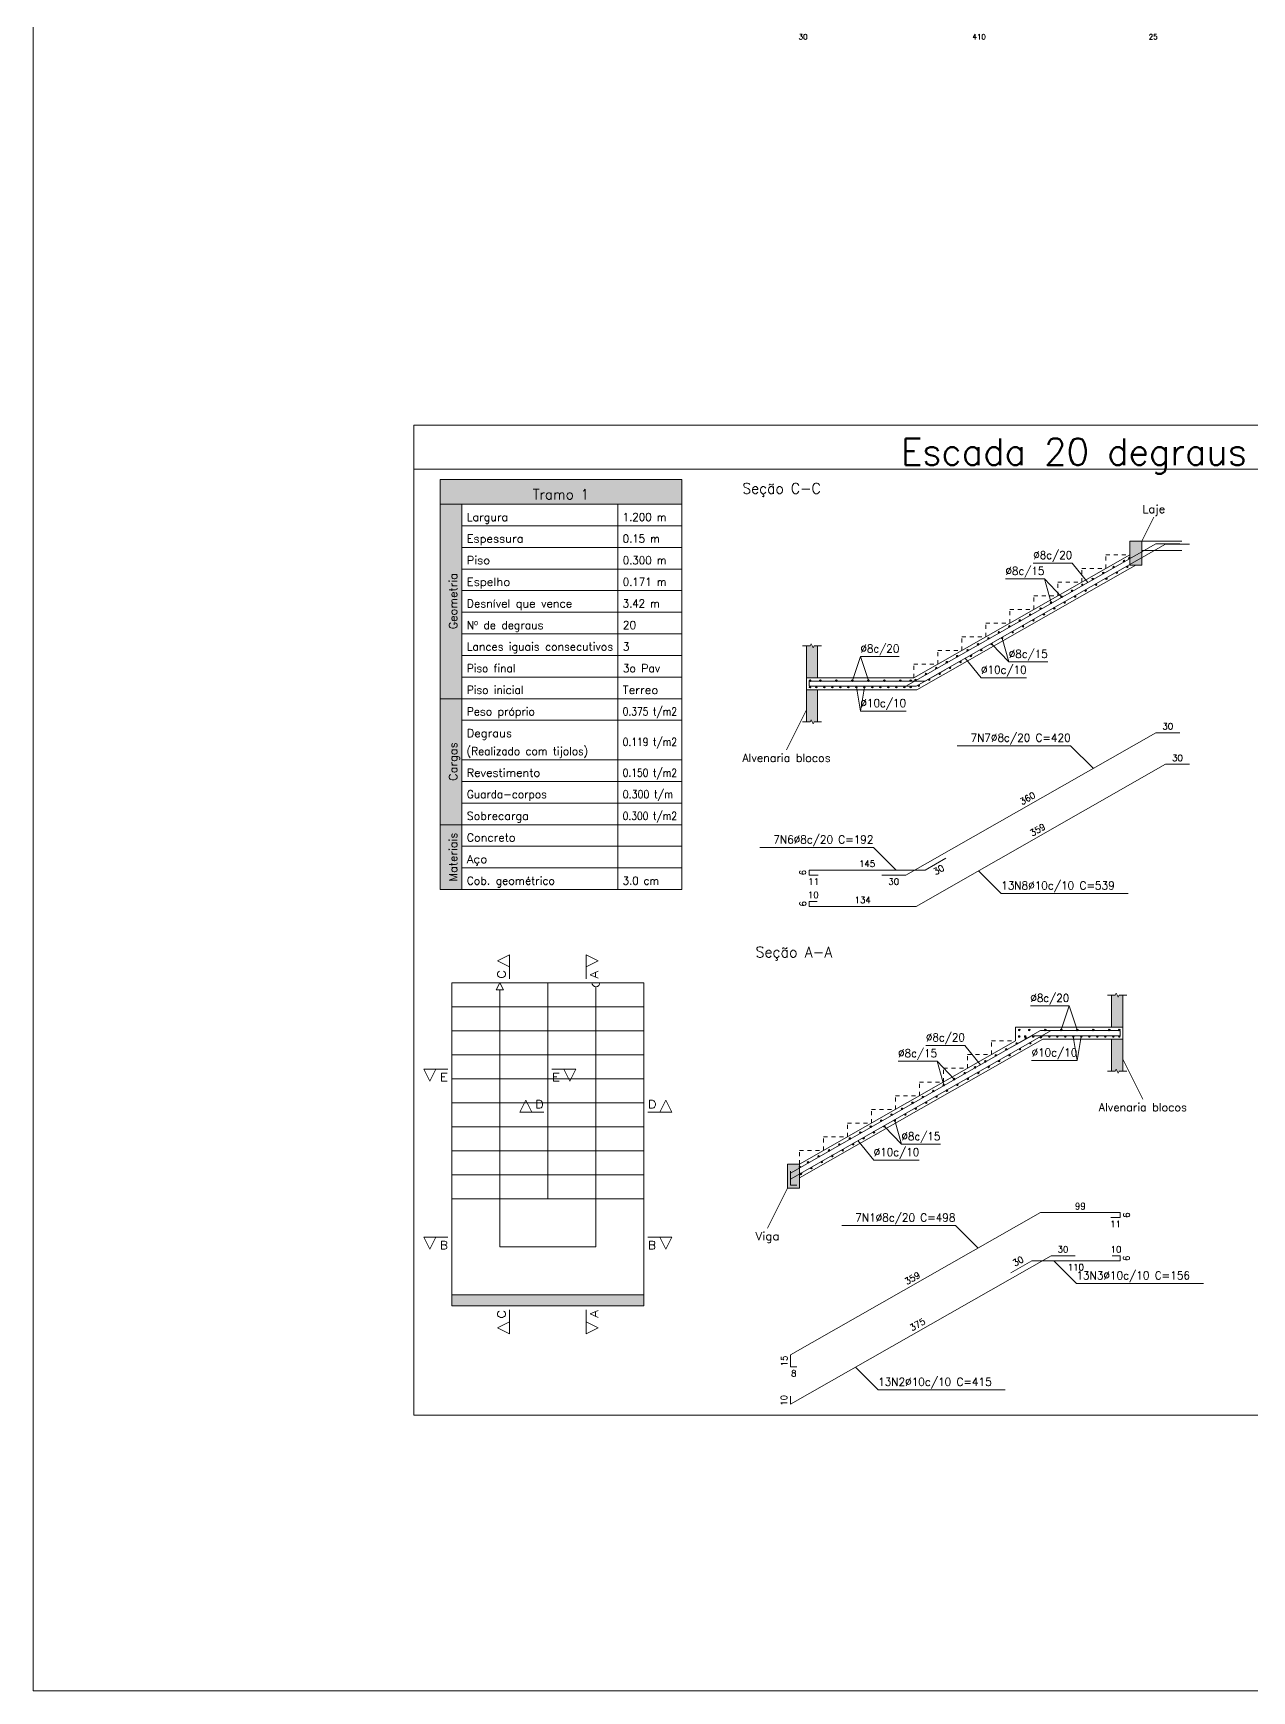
# Model space of a CAD drawing. Header units: millimetres. Extents: x 0 to 119, y 0 to 84.
# Drawn here: x 0 to 30.46, y 0 to 41.44 of the extents above; entities that cross this region are included whole.
import ezdxf
from ezdxf.enums import TextEntityAlignment as Align

# ---------------------------------------------------------------- set-up
doc = ezdxf.new("R2010")
doc.units = ezdxf.units.MM
doc.linetypes.add('CYPE_PUNTO', pattern=[0.075, 0, -0.075])
for name, color, linetype, lineweight in [('ELE_COT_TEXTOS_ESTRIBOS', 122, 'Continuous', 0), ('ESC_BARRAS_ARMADURA_LONGITUDINAL', 4, 'Continuous', 15), ('ESC_BARRAS_ARMADURA_TRANSVERSAL', 4, 'Continuous', 15), ('ESC_CONTORNO_DA_ESCADA', 3, 'Continuous', 0), ('ESC_DEGRAU', 2, 'Continuous', 0), ('ESC_GEOMETRIA_APOIO', 2, 'Continuous', 0), ('ESC_LINHA_CENTRAL', 9, 'Continuous', 0), ('ESC_LINHA_DE_REFERENCIA_ARMADURA', 36, 'Continuous', 0), ('ESC_LINHAS_DA_TABELA', 6, 'Continuous', 0), ('ESC_QUADRO_DO_DETALHE', 7, 'Continuous', 9), ('ESC_SECOES', 4, 'Continuous', 0), ('ESC_TEXTO_APOIO', 3, 'Continuous', 0), ('ESC_TEXTO_ARMADURA_LONGITUDINAL', 3, 'Continuous', 9), ('ESC_TEXTO_ARMADURA_TRANSVERSAL', 3, 'Continuous', 9), ('ESC_TEXTOS_DA_TABELA', 2, 'Continuous', 0), ('ESC_TITULO_DO_QUADRO', 7, 'Continuous', 0), ('QUAD_BORDA', 1, 'Continuous', 20), ('QUAD_LIMITES', 2, 'Continuous', 0)]:
    doc.layers.add(name, color=color, linetype=linetype, lineweight=lineweight)
doc.styles.add('CYPETXT', font='', dxfattribs={"height": 0.2})
doc.styles.get('CYPETXT').set_extended_font_data('romans')

msp = doc.modelspace()

# ---------------------------------------------------------------- hatches: boundary and pattern name
at = {"layer": 'ESC_BARRAS_ARMADURA_TRANSVERSAL'}
h = msp.add_hatch(color=256, dxfattribs=at)
edge = h.paths.add_edge_path(flags=0)
edge.add_arc((27.265, 28.24), 0.02, 0, 360)
h = msp.add_hatch(color=256, dxfattribs=at)
edge = h.paths.add_edge_path(flags=0)
edge.add_arc((27.4, 28.317), 0.02, 0, 360)
h = msp.add_hatch(color=256, dxfattribs=at)
edge = h.paths.add_edge_path(flags=0)
edge.add_arc((26.483, 27.794), 0.02, 0, 360)
h = msp.add_hatch(color=256, dxfattribs=at)
edge = h.paths.add_edge_path(flags=0)
edge.add_arc((26.744, 27.943), 0.02, 0, 360)
h = msp.add_hatch(color=256, dxfattribs=at)
edge = h.paths.add_edge_path(flags=0)
edge.add_arc((26.825, 27.8), 0.02, 0, 360)
h = msp.add_hatch(color=256, dxfattribs=at)
edge = h.paths.add_edge_path(flags=0)
edge.add_arc((27.004, 28.091), 0.02, 0, 360)
h = msp.add_hatch(color=256, dxfattribs=at)
edge = h.paths.add_edge_path(flags=0)
edge.add_arc((27.085, 27.949), 0.02, 0, 360)
h = msp.add_hatch(color=256, dxfattribs=at)
edge = h.paths.add_edge_path(flags=0)
edge.add_arc((27.346, 28.097), 0.02, 0, 360)
h = msp.add_hatch(color=256, dxfattribs=at)
edge = h.paths.add_edge_path(flags=0)
edge.add_arc((25.701, 27.348), 0.02, 0, 360)
h = msp.add_hatch(color=256, dxfattribs=at)
edge = h.paths.add_edge_path(flags=0)
edge.add_arc((25.962, 27.497), 0.02, 0, 360)
h = msp.add_hatch(color=256, dxfattribs=at)
edge = h.paths.add_edge_path(flags=0)
edge.add_arc((26.043, 27.354), 0.02, 0, 360)
h = msp.add_hatch(color=256, dxfattribs=at)
edge = h.paths.add_edge_path(flags=0)
edge.add_arc((26.222, 27.646), 0.02, 0, 360)
h = msp.add_hatch(color=256, dxfattribs=at)
edge = h.paths.add_edge_path(flags=0)
edge.add_arc((26.304, 27.503), 0.02, 0, 360)
h = msp.add_hatch(color=256, dxfattribs=at)
edge = h.paths.add_edge_path(flags=0)
edge.add_arc((26.564, 27.652), 0.02, 0, 360)
h = msp.add_hatch(color=256, dxfattribs=at)
edge = h.paths.add_edge_path(flags=0)
edge.add_arc((25.18, 27.051), 0.02, 0, 360)
h = msp.add_hatch(color=256, dxfattribs=at)
edge = h.paths.add_edge_path(flags=0)
edge.add_arc((25.44, 27.2), 0.02, 0, 360)
h = msp.add_hatch(color=256, dxfattribs=at)
edge = h.paths.add_edge_path(flags=0)
edge.add_arc((25.522, 27.057), 0.02, 0, 360)
h = msp.add_hatch(color=256, dxfattribs=at)
edge = h.paths.add_edge_path(flags=0)
edge.add_arc((25.782, 27.206), 0.02, 0, 360)
h = msp.add_hatch(color=256, dxfattribs=at)
edge = h.paths.add_edge_path(flags=0)
edge.add_arc((24.398, 26.606), 0.02, 0, 360)
h = msp.add_hatch(color=256, dxfattribs=at)
edge = h.paths.add_edge_path(flags=0)
edge.add_arc((24.659, 26.754), 0.02, 0, 360)
h = msp.add_hatch(color=256, dxfattribs=at)
edge = h.paths.add_edge_path(flags=0)
edge.add_arc((24.74, 26.612), 0.02, 0, 360)
h = msp.add_hatch(color=256, dxfattribs=at)
edge = h.paths.add_edge_path(flags=0)
edge.add_arc((24.919, 26.903), 0.02, 0, 360)
h = msp.add_hatch(color=256, dxfattribs=at)
edge = h.paths.add_edge_path(flags=0)
edge.add_arc((25, 26.76), 0.02, 0, 360)
h = msp.add_hatch(color=256, dxfattribs=at)
edge = h.paths.add_edge_path(flags=0)
edge.add_arc((25.261, 26.909), 0.02, 0, 360)
h = msp.add_hatch(color=256, dxfattribs=at)
edge = h.paths.add_edge_path(flags=0)
edge.add_arc((23.616, 26.16), 0.02, 0, 360)
h = msp.add_hatch(color=256, dxfattribs=at)
edge = h.paths.add_edge_path(flags=0)
edge.add_arc((23.877, 26.308), 0.02, 0, 360)
h = msp.add_hatch(color=256, dxfattribs=at)
edge = h.paths.add_edge_path(flags=0)
edge.add_arc((23.958, 26.166), 0.02, 0, 360)
h = msp.add_hatch(color=256, dxfattribs=at)
edge = h.paths.add_edge_path(flags=0)
edge.add_arc((24.137, 26.457), 0.02, 0, 360)
h = msp.add_hatch(color=256, dxfattribs=at)
edge = h.paths.add_edge_path(flags=0)
edge.add_arc((24.219, 26.315), 0.02, 0, 360)
h = msp.add_hatch(color=256, dxfattribs=at)
edge = h.paths.add_edge_path(flags=0)
edge.add_arc((24.479, 26.463), 0.02, 0, 360)
h = msp.add_hatch(color=256, dxfattribs=at)
edge = h.paths.add_edge_path(flags=0)
edge.add_arc((22.834, 25.714), 0.02, 0, 360)
h = msp.add_hatch(color=256, dxfattribs=at)
edge = h.paths.add_edge_path(flags=0)
edge.add_arc((23.095, 25.863), 0.02, 0, 360)
h = msp.add_hatch(color=256, dxfattribs=at)
edge = h.paths.add_edge_path(flags=0)
edge.add_arc((23.176, 25.72), 0.02, 0, 360)
h = msp.add_hatch(color=256, dxfattribs=at)
edge = h.paths.add_edge_path(flags=0)
edge.add_arc((23.355, 26.011), 0.02, 0, 360)
h = msp.add_hatch(color=256, dxfattribs=at)
edge = h.paths.add_edge_path(flags=0)
edge.add_arc((23.437, 25.869), 0.02, 0, 360)
h = msp.add_hatch(color=256, dxfattribs=at)
edge = h.paths.add_edge_path(flags=0)
edge.add_arc((23.697, 26.017), 0.02, 0, 360)
h = msp.add_hatch(color=256, dxfattribs=at)
edge = h.paths.add_edge_path(flags=0)
edge.add_arc((22.052, 25.269), 0.02, 0, 360)
h = msp.add_hatch(color=256, dxfattribs=at)
edge = h.paths.add_edge_path(flags=0)
edge.add_arc((22.313, 25.417), 0.02, 0, 360)
h = msp.add_hatch(color=256, dxfattribs=at)
edge = h.paths.add_edge_path(flags=0)
edge.add_arc((22.394, 25.275), 0.02, 0, 360)
h = msp.add_hatch(color=256, dxfattribs=at)
edge = h.paths.add_edge_path(flags=0)
edge.add_arc((22.573, 25.566), 0.02, 0, 360)
h = msp.add_hatch(color=256, dxfattribs=at)
edge = h.paths.add_edge_path(flags=0)
edge.add_arc((22.655, 25.423), 0.02, 0, 360)
h = msp.add_hatch(color=256, dxfattribs=at)
edge = h.paths.add_edge_path(flags=0)
edge.add_arc((22.915, 25.572), 0.02, 0, 360)
h = msp.add_hatch(color=256, dxfattribs=at)
edge = h.paths.add_edge_path(flags=0)
edge.add_arc((19.417, 25.253), 0.02, 0, 360)
h = msp.add_hatch(color=256, dxfattribs=at)
edge = h.paths.add_edge_path(flags=0)
edge.add_arc((19.417, 25.091), 0.02, 0, 360)
h = msp.add_hatch(color=256, dxfattribs=at)
edge = h.paths.add_edge_path(flags=0)
edge.add_arc((19.576, 25.091), 0.02, 0, 360)
h = msp.add_hatch(color=256, dxfattribs=at)
edge = h.paths.add_edge_path(flags=0)
edge.add_arc((19.676, 25.253), 0.02, 0, 360)
h = msp.add_hatch(color=256, dxfattribs=at)
edge = h.paths.add_edge_path(flags=0)
edge.add_arc((19.776, 25.091), 0.02, 0, 360)
h = msp.add_hatch(color=256, dxfattribs=at)
edge = h.paths.add_edge_path(flags=0)
edge.add_arc((19.976, 25.091), 0.02, 0, 360)
h = msp.add_hatch(color=256, dxfattribs=at)
edge = h.paths.add_edge_path(flags=0)
edge.add_arc((20.076, 25.253), 0.02, 0, 360)
h = msp.add_hatch(color=256, dxfattribs=at)
edge = h.paths.add_edge_path(flags=0)
edge.add_arc((20.176, 25.091), 0.02, 0, 360)
h = msp.add_hatch(color=256, dxfattribs=at)
edge = h.paths.add_edge_path(flags=0)
edge.add_arc((20.376, 25.091), 0.02, 0, 360)
h = msp.add_hatch(color=256, dxfattribs=at)
edge = h.paths.add_edge_path(flags=0)
edge.add_arc((20.476, 25.253), 0.02, 0, 360)
h = msp.add_hatch(color=256, dxfattribs=at)
edge = h.paths.add_edge_path(flags=0)
edge.add_arc((20.576, 25.091), 0.02, 0, 360)
h = msp.add_hatch(color=256, dxfattribs=at)
edge = h.paths.add_edge_path(flags=0)
edge.add_arc((20.776, 25.091), 0.02, 0, 360)
h = msp.add_hatch(color=256, dxfattribs=at)
edge = h.paths.add_edge_path(flags=0)
edge.add_arc((20.876, 25.253), 0.02, 0, 360)
h = msp.add_hatch(color=256, dxfattribs=at)
edge = h.paths.add_edge_path(flags=0)
edge.add_arc((20.976, 25.091), 0.02, 0, 360)
h = msp.add_hatch(color=256, dxfattribs=at)
edge = h.paths.add_edge_path(flags=0)
edge.add_arc((21.176, 25.091), 0.02, 0, 360)
h = msp.add_hatch(color=256, dxfattribs=at)
edge = h.paths.add_edge_path(flags=0)
edge.add_arc((21.276, 25.253), 0.02, 0, 360)
h = msp.add_hatch(color=256, dxfattribs=at)
edge = h.paths.add_edge_path(flags=0)
edge.add_arc((21.376, 25.091), 0.02, 0, 360)
h = msp.add_hatch(color=256, dxfattribs=at)
edge = h.paths.add_edge_path(flags=0)
edge.add_arc((21.576, 25.091), 0.02, 0, 360)
h = msp.add_hatch(color=256, dxfattribs=at)
edge = h.paths.add_edge_path(flags=0)
edge.add_arc((21.676, 25.253), 0.02, 0, 360)
h = msp.add_hatch(color=256, dxfattribs=at)
edge = h.paths.add_edge_path(flags=0)
edge.add_arc((21.776, 25.091), 0.02, 0, 360)
h = msp.add_hatch(color=256, dxfattribs=at)
edge = h.paths.add_edge_path(flags=0)
edge.add_arc((21.935, 25.253), 0.02, 0, 360)
h = msp.add_hatch(color=256, dxfattribs=at)
edge = h.paths.add_edge_path(flags=0)
edge.add_arc((21.935, 25.091), 0.02, 0, 360)
h = msp.add_hatch(color=256, dxfattribs=at)
edge = h.paths.add_edge_path(flags=0)
edge.add_arc((22.133, 25.126), 0.02, 0, 360)
h = msp.add_hatch(color=256, dxfattribs=at)
edge = h.paths.add_edge_path(flags=0)
edge.add_arc((24.582, 16.182), 0.02, 0, 360)
h = msp.add_hatch(color=256, dxfattribs=at)
edge = h.paths.add_edge_path(flags=0)
edge.add_arc((24.645, 16.519), 0.02, 0, 360)
h = msp.add_hatch(color=256, dxfattribs=at)
edge = h.paths.add_edge_path(flags=0)
edge.add_arc((24.645, 16.357), 0.02, 0, 360)
h = msp.add_hatch(color=256, dxfattribs=at)
edge = h.paths.add_edge_path(flags=0)
edge.add_arc((24.795, 16.357), 0.02, 0, 360)
h = msp.add_hatch(color=256, dxfattribs=at)
edge = h.paths.add_edge_path(flags=0)
edge.add_arc((24.811, 16.313), 0.02, 0, 360)
h = msp.add_hatch(color=256, dxfattribs=at)
edge = h.paths.add_edge_path(flags=0)
edge.add_arc((24.895, 16.519), 0.02, 0, 360)
h = msp.add_hatch(color=256, dxfattribs=at)
edge = h.paths.add_edge_path(flags=0)
edge.add_arc((24.924, 16.189), 0.02, 0, 360)
h = msp.add_hatch(color=256, dxfattribs=at)
edge = h.paths.add_edge_path(flags=0)
edge.add_arc((24.995, 16.357), 0.02, 0, 360)
h = msp.add_hatch(color=256, dxfattribs=at)
edge = h.paths.add_edge_path(flags=0)
edge.add_arc((25.185, 16.337), 0.02, 0, 360)
h = msp.add_hatch(color=256, dxfattribs=at)
edge = h.paths.add_edge_path(flags=0)
edge.add_arc((25.195, 16.357), 0.02, 0, 360)
h = msp.add_hatch(color=256, dxfattribs=at)
edge = h.paths.add_edge_path(flags=0)
edge.add_arc((25.295, 16.519), 0.02, 0, 360)
h = msp.add_hatch(color=256, dxfattribs=at)
edge = h.paths.add_edge_path(flags=0)
edge.add_arc((25.395, 16.357), 0.02, 0, 360)
h = msp.add_hatch(color=256, dxfattribs=at)
edge = h.paths.add_edge_path(flags=0)
edge.add_arc((25.595, 16.357), 0.02, 0, 360)
h = msp.add_hatch(color=256, dxfattribs=at)
edge = h.paths.add_edge_path(flags=0)
edge.add_arc((25.695, 16.519), 0.02, 0, 360)
h = msp.add_hatch(color=256, dxfattribs=at)
edge = h.paths.add_edge_path(flags=0)
edge.add_arc((25.795, 16.357), 0.02, 0, 360)
h = msp.add_hatch(color=256, dxfattribs=at)
edge = h.paths.add_edge_path(flags=0)
edge.add_arc((25.995, 16.357), 0.02, 0, 360)
h = msp.add_hatch(color=256, dxfattribs=at)
edge = h.paths.add_edge_path(flags=0)
edge.add_arc((26.095, 16.519), 0.02, 0, 360)
h = msp.add_hatch(color=256, dxfattribs=at)
edge = h.paths.add_edge_path(flags=0)
edge.add_arc((26.195, 16.357), 0.02, 0, 360)
h = msp.add_hatch(color=256, dxfattribs=at)
edge = h.paths.add_edge_path(flags=0)
edge.add_arc((26.395, 16.357), 0.02, 0, 360)
h = msp.add_hatch(color=256, dxfattribs=at)
edge = h.paths.add_edge_path(flags=0)
edge.add_arc((26.495, 16.519), 0.02, 0, 360)
h = msp.add_hatch(color=256, dxfattribs=at)
edge = h.paths.add_edge_path(flags=0)
edge.add_arc((26.595, 16.357), 0.02, 0, 360)
h = msp.add_hatch(color=256, dxfattribs=at)
edge = h.paths.add_edge_path(flags=0)
edge.add_arc((26.795, 16.357), 0.02, 0, 360)
h = msp.add_hatch(color=256, dxfattribs=at)
edge = h.paths.add_edge_path(flags=0)
edge.add_arc((26.895, 16.519), 0.02, 0, 360)
h = msp.add_hatch(color=256, dxfattribs=at)
edge = h.paths.add_edge_path(flags=0)
edge.add_arc((26.995, 16.357), 0.02, 0, 360)
h = msp.add_hatch(color=256, dxfattribs=at)
edge = h.paths.add_edge_path(flags=0)
edge.add_arc((27.145, 16.519), 0.02, 0, 360)
h = msp.add_hatch(color=256, dxfattribs=at)
edge = h.paths.add_edge_path(flags=0)
edge.add_arc((27.145, 16.357), 0.02, 0, 360)
h = msp.add_hatch(color=256, dxfattribs=at)
edge = h.paths.add_edge_path(flags=0)
edge.add_arc((23.8, 15.737), 0.02, 0, 360)
h = msp.add_hatch(color=256, dxfattribs=at)
edge = h.paths.add_edge_path(flags=0)
edge.add_arc((24.061, 15.885), 0.02, 0, 360)
h = msp.add_hatch(color=256, dxfattribs=at)
edge = h.paths.add_edge_path(flags=0)
edge.add_arc((24.142, 15.743), 0.02, 0, 360)
h = msp.add_hatch(color=256, dxfattribs=at)
edge = h.paths.add_edge_path(flags=0)
edge.add_arc((24.321, 16.034), 0.02, 0, 360)
h = msp.add_hatch(color=256, dxfattribs=at)
edge = h.paths.add_edge_path(flags=0)
edge.add_arc((24.403, 15.891), 0.02, 0, 360)
h = msp.add_hatch(color=256, dxfattribs=at)
edge = h.paths.add_edge_path(flags=0)
edge.add_arc((24.663, 16.04), 0.02, 0, 360)
h = msp.add_hatch(color=256, dxfattribs=at)
edge = h.paths.add_edge_path(flags=0)
edge.add_arc((23.279, 15.44), 0.02, 0, 360)
h = msp.add_hatch(color=256, dxfattribs=at)
edge = h.paths.add_edge_path(flags=0)
edge.add_arc((23.54, 15.588), 0.02, 0, 360)
h = msp.add_hatch(color=256, dxfattribs=at)
edge = h.paths.add_edge_path(flags=0)
edge.add_arc((23.621, 15.446), 0.02, 0, 360)
h = msp.add_hatch(color=256, dxfattribs=at)
edge = h.paths.add_edge_path(flags=0)
edge.add_arc((23.881, 15.594), 0.02, 0, 360)
h = msp.add_hatch(color=256, dxfattribs=at)
edge = h.paths.add_edge_path(flags=0)
edge.add_arc((22.497, 14.994), 0.02, 0, 360)
h = msp.add_hatch(color=256, dxfattribs=at)
edge = h.paths.add_edge_path(flags=0)
edge.add_arc((22.758, 15.143), 0.02, 0, 360)
h = msp.add_hatch(color=256, dxfattribs=at)
edge = h.paths.add_edge_path(flags=0)
edge.add_arc((22.839, 15), 0.02, 0, 360)
h = msp.add_hatch(color=256, dxfattribs=at)
edge = h.paths.add_edge_path(flags=0)
edge.add_arc((23.018, 15.291), 0.02, 0, 360)
h = msp.add_hatch(color=256, dxfattribs=at)
edge = h.paths.add_edge_path(flags=0)
edge.add_arc((23.099, 15.149), 0.02, 0, 360)
h = msp.add_hatch(color=256, dxfattribs=at)
edge = h.paths.add_edge_path(flags=0)
edge.add_arc((23.36, 15.297), 0.02, 0, 360)
h = msp.add_hatch(color=256, dxfattribs=at)
edge = h.paths.add_edge_path(flags=0)
edge.add_arc((21.715, 14.548), 0.02, 0, 360)
h = msp.add_hatch(color=256, dxfattribs=at)
edge = h.paths.add_edge_path(flags=0)
edge.add_arc((21.976, 14.697), 0.02, 0, 360)
h = msp.add_hatch(color=256, dxfattribs=at)
edge = h.paths.add_edge_path(flags=0)
edge.add_arc((22.057, 14.554), 0.02, 0, 360)
h = msp.add_hatch(color=256, dxfattribs=at)
edge = h.paths.add_edge_path(flags=0)
edge.add_arc((22.236, 14.845), 0.02, 0, 360)
h = msp.add_hatch(color=256, dxfattribs=at)
edge = h.paths.add_edge_path(flags=0)
edge.add_arc((22.318, 14.703), 0.02, 0, 360)
h = msp.add_hatch(color=256, dxfattribs=at)
edge = h.paths.add_edge_path(flags=0)
edge.add_arc((22.578, 14.852), 0.02, 0, 360)
h = msp.add_hatch(color=256, dxfattribs=at)
edge = h.paths.add_edge_path(flags=0)
edge.add_arc((20.933, 14.103), 0.02, 0, 360)
h = msp.add_hatch(color=256, dxfattribs=at)
edge = h.paths.add_edge_path(flags=0)
edge.add_arc((21.194, 14.251), 0.02, 0, 360)
h = msp.add_hatch(color=256, dxfattribs=at)
edge = h.paths.add_edge_path(flags=0)
edge.add_arc((21.275, 14.109), 0.02, 0, 360)
h = msp.add_hatch(color=256, dxfattribs=at)
edge = h.paths.add_edge_path(flags=0)
edge.add_arc((21.454, 14.4), 0.02, 0, 360)
h = msp.add_hatch(color=256, dxfattribs=at)
edge = h.paths.add_edge_path(flags=0)
edge.add_arc((21.536, 14.257), 0.02, 0, 360)
h = msp.add_hatch(color=256, dxfattribs=at)
edge = h.paths.add_edge_path(flags=0)
edge.add_arc((21.796, 14.406), 0.02, 0, 360)
h = msp.add_hatch(color=256, dxfattribs=at)
edge = h.paths.add_edge_path(flags=0)
edge.add_arc((20.151, 13.657), 0.02, 0, 360)
h = msp.add_hatch(color=256, dxfattribs=at)
edge = h.paths.add_edge_path(flags=0)
edge.add_arc((20.412, 13.806), 0.02, 0, 360)
h = msp.add_hatch(color=256, dxfattribs=at)
edge = h.paths.add_edge_path(flags=0)
edge.add_arc((20.493, 13.663), 0.02, 0, 360)
h = msp.add_hatch(color=256, dxfattribs=at)
edge = h.paths.add_edge_path(flags=0)
edge.add_arc((20.673, 13.954), 0.02, 0, 360)
h = msp.add_hatch(color=256, dxfattribs=at)
edge = h.paths.add_edge_path(flags=0)
edge.add_arc((20.754, 13.812), 0.02, 0, 360)
h = msp.add_hatch(color=256, dxfattribs=at)
edge = h.paths.add_edge_path(flags=0)
edge.add_arc((21.014, 13.96), 0.02, 0, 360)
h = msp.add_hatch(color=256, dxfattribs=at)
edge = h.paths.add_edge_path(flags=0)
edge.add_arc((19.63, 13.36), 0.02, 0, 360)
h = msp.add_hatch(color=256, dxfattribs=at)
edge = h.paths.add_edge_path(flags=0)
edge.add_arc((19.891, 13.508), 0.02, 0, 360)
h = msp.add_hatch(color=256, dxfattribs=at)
edge = h.paths.add_edge_path(flags=0)
edge.add_arc((19.972, 13.366), 0.02, 0, 360)
h = msp.add_hatch(color=256, dxfattribs=at)
edge = h.paths.add_edge_path(flags=0)
edge.add_arc((20.233, 13.514), 0.02, 0, 360)
h = msp.add_hatch(color=256, dxfattribs=at)
edge = h.paths.add_edge_path(flags=0)
edge.add_arc((19.162, 13.093), 0.02, 0, 360)
h = msp.add_hatch(color=256, dxfattribs=at)
edge = h.paths.add_edge_path(flags=0)
edge.add_arc((19.19, 12.92), 0.02, 0, 360)
h = msp.add_hatch(color=256, dxfattribs=at)
edge = h.paths.add_edge_path(flags=0)
edge.add_arc((19.369, 13.211), 0.02, 0, 360)
h = msp.add_hatch(color=256, dxfattribs=at)
edge = h.paths.add_edge_path(flags=0)
edge.add_arc((19.451, 13.069), 0.02, 0, 360)
h = msp.add_hatch(color=256, dxfattribs=at)
edge = h.paths.add_edge_path(flags=0)
edge.add_arc((19.711, 13.217), 0.02, 0, 360)
at = {"layer": 'ESC_GEOMETRIA_APOIO', "true_color": 0xffe6e6}
for points in [[(27.407, 28.141), (27.707, 28.141), (27.707, 28.741), (27.407, 28.741)], [(19.607, 26.121), (19.327, 26.121), (19.327, 25.321), (19.607, 25.321)], [(19.327, 24.221), (19.607, 24.221), (19.607, 25.021), (19.327, 25.021)], [(26.955, 16.587), (27.235, 16.587), (27.235, 17.387), (26.955, 17.387)], [(27.235, 16.287), (26.955, 16.287), (26.955, 15.487), (27.235, 15.487)], [(19.155, 13.167), (18.855, 13.167), (18.855, 12.567), (19.155, 12.567)], [(10.465, 9.901), (10.465, 9.621), (12.865, 9.621), (12.865, 9.901)], [(12.865, 9.901), (12.865, 9.621), (15.265, 9.621), (15.265, 9.901)]]:
    msp.add_hatch(color=7, dxfattribs=at).paths.add_polyline_path(points, flags=0)
at = {"layer": 'ESC_LINHAS_DA_TABELA', "true_color": 0xdad7d3}
msp.add_hatch(color=254, dxfattribs=at).paths.add_polyline_path([(10.175, 30.281), (16.215, 30.281), (16.215, 29.661), (10.175, 29.661)], flags=0)
at = {"layer": 'ESC_LINHAS_DA_TABELA', "true_color": 0xf2f1f0}
for points in [[(10.175, 29.661), (10.715, 29.661), (10.715, 24.801), (10.175, 24.801)], [(10.175, 24.801), (10.715, 24.801), (10.715, 21.651), (10.175, 21.651)], [(10.175, 21.651), (10.715, 21.651), (10.715, 20.031), (10.175, 20.031)]]:
    msp.add_hatch(color=7, dxfattribs=at).paths.add_polyline_path(points, flags=0)

# ---------------------------------------------------------------- linework, layer by layer
at = {"layer": 'ESC_BARRAS_ARMADURA_LONGITUDINAL'}
for points in [[(19.597, 25.237), (19.397, 25.237), (19.397, 25.111), (22.071, 25.111), (28.301, 28.662), (28.901, 28.662)], [(21.208, 25.111), (21.808, 25.111), (28.058, 28.673), (28.658, 28.673)], [(19.624, 25.111), (19.395, 25.111), (19.395, 25.237), (22.292, 25.237), (22.813, 25.534)], [(21.208, 20.389), (21.808, 20.389), (28.058, 23.951), (28.658, 23.951)], [(19.597, 19.735), (19.397, 19.735), (19.397, 19.609), (22.071, 19.609), (28.301, 23.16), (28.901, 23.16)], [(19.624, 20.389), (19.395, 20.389), (19.395, 20.515), (22.292, 20.515), (22.813, 20.812)], [(18.925, 12.99), (18.925, 12.79), (25.44, 16.503), (26.04, 16.503)], [(19.087, 12.644), (18.932, 12.644), (18.932, 12.943), (25.177, 16.503), (27.167, 16.503), (27.167, 16.377), (26.938, 16.377)], [(24.435, 16.08), (24.956, 16.377), (27.165, 16.377), (27.165, 16.503), (26.965, 16.503)], [(19.087, 8.096), (18.932, 8.096), (18.932, 8.395), (25.177, 11.955), (27.167, 11.955), (27.167, 11.829), (26.938, 11.829)], [(18.925, 7.362), (18.925, 7.162), (25.44, 10.875), (26.04, 10.875)], [(24.435, 10.452), (24.956, 10.749), (27.165, 10.749), (27.165, 10.875), (26.965, 10.875)]]:
    msp.add_lwpolyline(points, dxfattribs=at)
at = {"layer": 'ESC_BARRAS_ARMADURA_TRANSVERSAL'}
for centre in [(27.265, 28.24), (27.4, 28.317), (26.483, 27.794), (26.744, 27.943), (26.825, 27.8), (27.004, 28.091), (27.085, 27.949), (27.346, 28.097), (25.701, 27.348), (25.962, 27.497), (26.043, 27.354), (26.222, 27.646), (26.304, 27.503), (26.564, 27.652), (25.18, 27.051), (25.44, 27.2), (25.522, 27.057), (25.782, 27.206), (24.398, 26.606), (24.659, 26.754), (24.74, 26.612), (24.919, 26.903), (25, 26.76), (25.261, 26.909), (23.616, 26.16), (23.877, 26.308), (23.958, 26.166), (24.137, 26.457), (24.219, 26.315), (24.479, 26.463), (22.834, 25.714), (23.095, 25.863), (23.176, 25.72), (23.355, 26.011), (23.437, 25.869), (23.697, 26.017), (22.052, 25.269), (22.313, 25.417), (22.394, 25.275), (22.573, 25.566), (22.655, 25.423), (22.915, 25.572), (19.417, 25.253), (19.417, 25.091), (19.576, 25.091), (19.676, 25.253), (19.776, 25.091), (19.976, 25.091), (20.076, 25.253), (20.176, 25.091), (20.376, 25.091), (20.476, 25.253), (20.576, 25.091), (20.776, 25.091), (20.876, 25.253), (20.976, 25.091), (21.176, 25.091), (21.276, 25.253), (21.376, 25.091), (21.576, 25.091), (21.676, 25.253), (21.776, 25.091), (21.935, 25.253), (21.935, 25.091), (22.133, 25.126), (24.582, 16.182), (24.645, 16.519), (24.645, 16.357), (24.795, 16.357), (24.811, 16.313), (24.895, 16.519), (24.924, 16.189), (24.995, 16.357), (25.185, 16.337), (25.195, 16.357), (25.295, 16.519), (25.395, 16.357), (25.595, 16.357), (25.695, 16.519), (25.795, 16.357), (25.995, 16.357), (26.095, 16.519), (26.195, 16.357), (26.395, 16.357), (26.495, 16.519), (26.595, 16.357), (26.795, 16.357), (26.895, 16.519), (26.995, 16.357), (27.145, 16.519), (27.145, 16.357), (23.8, 15.737), (24.061, 15.885), (24.142, 15.743), (24.321, 16.034), (24.403, 15.891), (24.663, 16.04), (23.279, 15.44), (23.54, 15.588), (23.621, 15.446), (23.881, 15.594), (22.497, 14.994), (22.758, 15.143), (22.839, 15), (23.018, 15.291), (23.099, 15.149), (23.36, 15.297), (21.715, 14.548), (21.976, 14.697), (22.057, 14.554), (22.236, 14.845), (22.318, 14.703), (22.578, 14.852), (20.933, 14.103), (21.194, 14.251), (21.275, 14.109), (21.454, 14.4), (21.536, 14.257), (21.796, 14.406), (20.151, 13.657), (20.412, 13.806), (20.493, 13.663), (20.673, 13.954), (20.754, 13.812), (21.014, 13.96), (19.63, 13.36), (19.891, 13.508), (19.972, 13.366), (20.233, 13.514), (19.162, 13.093), (19.19, 12.92), (19.369, 13.211), (19.451, 13.069), (19.711, 13.217)]:
    msp.add_circle(centre, 0.02, dxfattribs=at)
at = {"layer": 'ESC_CONTORNO_DA_ESCADA'}
for p, q in [((10.465, 12.301), (10.465, 17.701)), ((12.865, 17.701), (12.865, 12.301)), ((12.865, 12.301), (12.865, 17.701)), ((15.265, 17.701), (15.265, 12.301)), ((15.265, 9.901), (15.265, 12.301))]:
    msp.add_line(p, q, dxfattribs=at)
for points in [[(19.607, 25.321), (22.007, 25.321), (27.407, 28.399), (27.407, 28.741)], [(19.607, 25.021), (22.087, 25.021), (27.407, 28.054)], [(19.155, 13.167), (24.555, 16.245), (24.555, 16.587), (26.955, 16.587)], [(19.155, 12.822), (25.234, 16.287), (26.955, 16.287)], [(10.465, 12.301), (10.465, 9.901), (10.465, 9.621), (12.865, 9.621)], [(12.865, 9.621), (15.265, 9.621), (15.265, 9.901)]]:
    msp.add_lwpolyline(points, dxfattribs=at)
at = {"layer": 'ESC_DEGRAU'}
for p, q in [((12.865, 17.701), (10.465, 17.701)), ((12.865, 17.701), (15.265, 17.701)), ((12.865, 17.101), (10.465, 17.101)), ((12.865, 17.101), (15.265, 17.101)), ((12.865, 16.501), (10.465, 16.501)), ((12.865, 16.501), (15.265, 16.501)), ((12.865, 15.901), (10.465, 15.901)), ((12.865, 15.901), (15.265, 15.901)), ((12.865, 15.301), (10.465, 15.301)), ((12.865, 15.301), (15.265, 15.301)), ((12.865, 14.701), (10.465, 14.701)), ((12.865, 14.701), (15.265, 14.701)), ((12.865, 14.101), (10.465, 14.101)), ((12.865, 14.101), (15.265, 14.101)), ((12.865, 13.501), (10.465, 13.501)), ((12.865, 13.501), (15.265, 13.501)), ((12.865, 12.901), (10.465, 12.901)), ((12.865, 12.901), (15.265, 12.901)), ((12.865, 12.301), (10.465, 12.301)), ((12.865, 12.301), (15.265, 12.301))]:
    msp.add_line(p, q, dxfattribs=at)
at = {"layer": 'ESC_DEGRAU', "linetype": 'CYPE_PUNTO'}
for points in [[(22.007, 25.321), (22.007, 25.663), (22.607, 25.663), (22.607, 26.005), (23.207, 26.005), (23.207, 26.347), (23.807, 26.347), (23.807, 26.689), (24.407, 26.689), (24.407, 27.031), (25.007, 27.031), (25.007, 27.373), (25.607, 27.373), (25.607, 27.715), (26.207, 27.715), (26.207, 28.057), (26.807, 28.057), (26.807, 28.399), (27.407, 28.399)], [(19.155, 13.167), (19.155, 13.509), (19.755, 13.509), (19.755, 13.851), (20.355, 13.851), (20.355, 14.193), (20.955, 14.193), (20.955, 14.535), (21.555, 14.535), (21.555, 14.877), (22.155, 14.877), (22.155, 15.219), (22.755, 15.219), (22.755, 15.561), (23.355, 15.561), (23.355, 15.903), (23.955, 15.903), (23.955, 16.245), (24.555, 16.245)]]:
    msp.add_lwpolyline(points, dxfattribs=at)
at = {"layer": 'ESC_GEOMETRIA_APOIO'}
for p, q in [((27.707, 28.741), (28.707, 28.741)), ((27.707, 28.501), (28.707, 28.501)), ((27.407, 28.054), (27.56, 28.141)), ((19.327, 25.321), (19.327, 26.121)), ((19.607, 25.321), (19.607, 26.121)), ((19.327, 24.221), (19.327, 25.021)), ((19.327, 25.021), (19.607, 25.021)), ((19.607, 24.221), (19.607, 25.021)), ((26.955, 16.587), (26.955, 17.387)), ((27.235, 16.587), (27.235, 17.387)), ((26.955, 15.487), (26.955, 16.287)), ((27.235, 16.287), (26.955, 16.287)), ((27.235, 15.487), (27.235, 16.287)), ((19.155, 12.822), (19.155, 12.567)), ((10.465, 9.901), (12.865, 9.901)), ((12.865, 9.901), (15.265, 9.901))]:
    msp.add_line(p, q, dxfattribs=at)
for points in [[(27.407, 28.741), (27.707, 28.741), (27.707, 28.141), (27.407, 28.141), (27.407, 28.741)], [(19.155, 13.167), (18.855, 13.167), (18.855, 12.567), (19.155, 12.567), (19.155, 13.167)]]:
    msp.add_lwpolyline(points, close=True, dxfattribs=at)
for points in [[(19.707, 26.121), (19.517, 26.121), (19.492, 26.071), (19.442, 26.171), (19.417, 26.121), (19.227, 26.121)], [(19.607, 25.321), (19.327, 25.321), (19.327, 25.021)], [(19.227, 24.221), (19.417, 24.221), (19.442, 24.271), (19.492, 24.171), (19.517, 24.221), (19.707, 24.221)], [(26.855, 17.387), (27.045, 17.387), (27.07, 17.437), (27.12, 17.337), (27.145, 17.387), (27.335, 17.387)], [(26.955, 16.587), (27.235, 16.587), (27.235, 16.287)], [(27.335, 15.487), (27.145, 15.487), (27.12, 15.437), (27.07, 15.537), (27.045, 15.487), (26.855, 15.487)]]:
    msp.add_lwpolyline(points, dxfattribs=at)
at = {"layer": 'ESC_LINHA_CENTRAL'}
msp.add_lwpolyline([(11.575, 17.521), (11.665, 17.701), (11.755, 17.521), (11.575, 17.521)], close=True, dxfattribs=at)
msp.add_lwpolyline([(14.065, 17.601), (14.065, 12.301), (14.065, 11.101), (12.865, 11.101), (11.665, 11.101), (11.665, 12.301), (11.665, 17.521)], dxfattribs=at)
msp.add_arc((14.065, 17.701), 0.1, 180, 0, dxfattribs=at)
at = {"layer": 'ESC_LINHA_DE_REFERENCIA_ARMADURA'}
for p, q in [((28.007, 29.341), (27.707, 28.741)), ((24.997, 28.192), (25.969, 28.192)), ((25.969, 28.192), (26.361, 27.706)), ((24.302, 27.795), (25.274, 27.795)), ((25.274, 27.795), (25.701, 27.348)), ((25.274, 27.795), (25.44, 27.2)), ((25.274, 27.795), (25.274, 27.795)), ((24.385, 25.719), (23.958, 26.166)), ((24.385, 25.719), (24.219, 26.315)), ((20.676, 25.853), (20.476, 25.253)), ((20.676, 25.853), (20.876, 25.253)), ((23.69, 25.323), (23.297, 25.81)), ((23.69, 25.323), (24.83, 25.323)), ((20.676, 24.491), (20.576, 25.091)), ((20.676, 24.491), (20.776, 25.091)), ((18.827, 23.521), (19.327, 24.521)), ((23.092, 23.626), (25.93, 23.626)), ((25.93, 23.626), (26.495, 23.061)), ((18.164, 21.081), (21.002, 21.081)), ((21.002, 21.081), (21.568, 20.515)), ((24.194, 19.931), (23.628, 20.497)), ((24.194, 19.931), (27.368, 19.931)), ((24.923, 17.119), (25.895, 17.119)), ((25.895, 17.119), (25.695, 16.519)), ((25.895, 17.119), (26.095, 16.519)), ((25.895, 17.119), (25.895, 17.119)), ((26.095, 15.757), (25.995, 16.357)), ((26.095, 15.757), (26.195, 16.357)), ((22.314, 16.134), (23.286, 16.134)), ((23.286, 16.134), (23.678, 15.649)), ((24.955, 15.757), (26.095, 15.757)), ((26.095, 15.757), (26.095, 15.757)), ((27.735, 14.787), (27.235, 15.787)), ((21.619, 15.738), (22.591, 15.738)), ((22.591, 15.738), (23.018, 15.291)), ((22.591, 15.738), (22.758, 15.143)), ((22.591, 15.738), (22.591, 15.738)), ((21.702, 13.662), (21.275, 14.109)), ((21.702, 13.662), (21.536, 14.257)), ((21.007, 13.266), (20.615, 13.753)), ((21.007, 13.266), (22.147, 13.266)), ((18.355, 11.567), (18.855, 12.567)), ((20.212, 11.631), (23.05, 11.631)), ((23.05, 11.631), (23.616, 11.065)), ((26.074, 10.184), (25.508, 10.749)), ((26.074, 10.184), (29.248, 10.184)), ((21.119, 7.524), (20.553, 8.09)), ((21.119, 7.524), (24.293, 7.524))]:
    msp.add_line(p, q, dxfattribs=at)
for points in [[(20.676, 25.853), (20.676, 25.853), (21.648, 25.853)], [(24.385, 25.719), (24.385, 25.719), (25.357, 25.719)], [(20.676, 24.491), (20.676, 24.491), (21.816, 24.491)], [(21.702, 13.662), (21.702, 13.662), (22.674, 13.662)]]:
    msp.add_lwpolyline(points, dxfattribs=at)
at = {"layer": 'ESC_LINHAS_DA_TABELA'}
for p, q in [((10.175, 30.281), (16.215, 30.281)), ((10.175, 30.281), (10.175, 20.031)), ((16.215, 30.281), (16.215, 20.031)), ((10.175, 29.661), (16.215, 29.661)), ((10.715, 29.661), (10.715, 20.031)), ((14.615, 29.661), (14.615, 20.031)), ((10.715, 29.121), (16.215, 29.121)), ((10.715, 28.581), (16.215, 28.581)), ((10.715, 28.041), (16.215, 28.041)), ((10.715, 27.501), (16.215, 27.501)), ((10.715, 26.961), (16.215, 26.961)), ((10.715, 26.421), (16.215, 26.421)), ((10.715, 25.881), (16.215, 25.881)), ((10.715, 25.341), (16.215, 25.341)), ((10.175, 24.801), (16.215, 24.801)), ((10.715, 24.261), (16.215, 24.261)), ((10.715, 23.271), (16.215, 23.271)), ((10.715, 22.731), (16.215, 22.731)), ((10.715, 22.191), (16.215, 22.191)), ((10.175, 21.651), (16.215, 21.651)), ((10.715, 21.111), (16.215, 21.111)), ((10.715, 20.571), (16.215, 20.571)), ((10.175, 20.031), (16.215, 20.031))]:
    msp.add_line(p, q, dxfattribs=at)
at = {"layer": 'ESC_LINHAS_DA_TABELA', "color": 254, "true_color": 0xdad7d3}
msp.add_lwpolyline([(10.175, 30.281), (16.215, 30.281), (16.215, 29.661), (10.175, 29.661)], close=True, dxfattribs=at)
at = {"layer": 'ESC_LINHAS_DA_TABELA', "color": 7, "true_color": 0xf2f1f0}
for points in [[(10.175, 29.661), (10.715, 29.661), (10.715, 24.801), (10.175, 24.801)], [(10.175, 24.801), (10.715, 24.801), (10.715, 21.651), (10.175, 21.651)], [(10.175, 21.651), (10.715, 21.651), (10.715, 20.031), (10.175, 20.031)]]:
    msp.add_lwpolyline(points, close=True, dxfattribs=at)
at = {"layer": 'ESC_QUADRO_DO_DETALHE'}
for p, q in [((9.515, 30.541), (43.375, 30.541)), ((9.515, 6.891), (9.515, 30.541)), ((9.515, 30.541), (43.375, 30.541)), ((9.515, 6.891), (43.375, 6.891))]:
    msp.add_line(p, q, dxfattribs=at)
msp.add_lwpolyline([(9.515, 30.541), (9.515, 31.641), (43.375, 31.641)], dxfattribs=at)
at = {"layer": 'ESC_SECOES'}
for p, q in [((11.905, 17.801), (11.905, 18.101)), ((13.825, 17.801), (13.825, 18.101)), ((10.365, 15.541), (10.065, 15.541)), ((12.965, 15.541), (13.265, 15.541)), ((12.765, 14.461), (12.465, 14.461)), ((15.365, 14.461), (15.665, 14.461)), ((10.365, 11.341), (10.065, 11.341)), ((15.365, 11.341), (15.665, 11.341)), ((11.905, 9.521), (11.905, 9.221)), ((13.825, 9.521), (13.825, 9.221))]:
    msp.add_line(p, q, dxfattribs=at)
for points in [[(11.905, 18.101), (11.905, 18.401), (11.605, 18.251), (11.905, 18.101)], [(13.825, 18.101), (13.825, 18.401), (14.125, 18.251), (13.825, 18.101)], [(10.065, 15.541), (9.765, 15.541), (9.915, 15.241), (10.065, 15.541)], [(13.265, 15.541), (13.565, 15.541), (13.415, 15.241), (13.265, 15.541)], [(12.465, 14.461), (12.165, 14.461), (12.315, 14.761), (12.465, 14.461)], [(15.665, 14.461), (15.965, 14.461), (15.815, 14.761), (15.665, 14.461)], [(10.065, 11.341), (9.765, 11.341), (9.915, 11.041), (10.065, 11.341)], [(15.665, 11.341), (15.965, 11.341), (15.815, 11.041), (15.665, 11.341)], [(11.905, 9.221), (11.905, 8.921), (11.605, 9.071), (11.905, 9.221)], [(13.825, 9.221), (13.825, 8.921), (14.125, 9.071), (13.825, 9.221)]]:
    msp.add_lwpolyline(points, close=True, dxfattribs=at)
at = {"layer": 'QUAD_BORDA'}
msp.add_lwpolyline([(0, 0), (118.8, 0), (118.8, 84), (0, 84), (0, 0)], close=True, dxfattribs=at)
at = {"layer": 'QUAD_LIMITES'}
msp.add_lwpolyline([(0, 0), (118.8, 0), (118.8, 84), (0, 84), (0, 0)], close=True, dxfattribs=at)

# ---------------------------------------------------------------- texts
at = {"layer": 'ELE_COT_TEXTOS_ESTRIBOS', "style": 'CYPETXT', "width": 0.872274}
for s, p, p2 in [('30', (19.131, 41.28), (19.355, 41.28)), ('410', (23.475, 41.28), (23.811, 41.28)), ('25', (27.881, 41.28), (28.105, 41.28))]:
    msp.add_text(s, height=0.1333, dxfattribs=at).set_placement(p, p2, align=Align.FIT)
at = {"layer": 'ESC_BARRAS_ARMADURA_LONGITUDINAL', "style": 'CYPETXT', "width": 0.872274}
for s, p, p2 in [('30', (28.223, 24.031), (28.492, 24.031)), ('30', (28.466, 23.24), (28.735, 23.24)), ('145', (20.642, 20.595), (21.045, 20.595)), ('11', (19.375, 20.149), (19.644, 20.149)), ('30', (21.374, 20.149), (21.643, 20.149)), ('10', (19.363, 19.815), (19.632, 19.815)), ('134', (20.533, 19.689), (20.936, 19.689)), ('99', (26.038, 12.035), (26.306, 12.035)), ('11', (26.918, 11.589), (27.187, 11.589)), ('30', (25.605, 10.955), (25.874, 10.955)), ('10', (26.93, 10.955), (27.199, 10.955)), ('110', (25.859, 10.509), (26.262, 10.509)), ('8', (18.942, 7.856), (19.076, 7.856))]:
    msp.add_text(s, height=0.16, dxfattribs=at).set_placement(p, p2, align=Align.FIT)
for s, rotation, p, p2 in [('360', 29.6829, (24.718, 22.14), (25.069, 22.34)), ('359', 29.6829, (24.971, 21.354), (25.321, 21.554)), ('6', 90, (19.315, 20.385), (19.315, 20.519)), ('30', 29.6829, (22.555, 20.389), (22.788, 20.522)), ('6', 90, (19.317, 19.605), (19.317, 19.739)), ('6', 90, (27.407, 11.825), (27.407, 11.959)), ('30', 29.6829, (24.539, 10.604), (24.773, 10.737)), ('6', 90, (27.405, 10.745), (27.405, 10.879)), ('359', 29.6829, (21.84, 10.145), (22.19, 10.345)), ('375', 29.6829, (21.967, 8.988), (22.318, 9.188)), ('15', 90, (18.852, 8.111), (18.852, 8.38)), ('10', 90, (18.845, 7.127), (18.845, 7.396))]:
    msp.add_text(s, height=0.16, rotation=rotation, dxfattribs=at).set_placement(p, p2, align=Align.FIT)
at = {"layer": 'ESC_SECOES', "style": 'CYPETXT'}
for s, height, width, p, p2 in [('Seção C-C', 0.2667, 0.800131, (17.725, 29.925), (19.685, 29.925)), ('Seção A-A', 0.2667, 0.844476, (18.055, 18.335), (19.975, 18.335)), ('E', 0.2, 1.097162, (10.164, 15.241), (10.365, 15.241)), ('E', 0.2, 1.097162, (12.965, 15.241), (13.166, 15.241)), ('D', 0.2, 1.069307, (12.549, 14.561), (12.765, 14.561)), ('D', 0.2, 1.069307, (15.365, 14.561), (15.581, 14.561)), ('B', 0.2, 0.838198, (10.164, 11.041), (10.365, 11.041)), ('B', 0.2, 0.838198, (15.365, 11.041), (15.566, 11.041))]:
    msp.add_text(s, height=height, dxfattribs=dict(at, width=width)).set_placement(p, p2, align=Align.FIT)
for s, width, p, p2 in [('C', 0.900751, (11.805, 17.801), (11.805, 18.017)), ('A', 1.156502, (14.125, 17.801), (14.125, 18.002)), ('C', 0.900751, (11.805, 9.305), (11.805, 9.521)), ('A', 1.156502, (14.125, 9.32), (14.125, 9.521))]:
    msp.add_text(s, height=0.2, rotation=90, dxfattribs=dict(at, width=width)).set_placement(p, p2, align=Align.FIT)
at = {"layer": 'ESC_TEXTO_APOIO', "style": 'CYPETXT'}
for s, width, p, p2 in [('Laje', 0.933508, (27.722, 29.441), (28.292, 29.441)), ('Alvenaria blocos', 0.879327, (17.725, 23.221), (19.93, 23.221)), ('Alvenaria blocos', 0.879327, (26.632, 14.487), (28.837, 14.487)), ('Viga', 0.968054, (18.055, 11.267), (18.655, 11.267))]:
    msp.add_text(s, height=0.2, dxfattribs=dict(at, width=width)).set_placement(p, p2, align=Align.FIT)
at = {"layer": 'ESC_TEXTO_ARMADURA_LONGITUDINAL', "style": 'CYPETXT'}
for s, width, p, p2 in [('%%c8c/20', 0.827657, (24.997, 28.292), (25.969, 28.292)), ('%%c10c/10', 0.833943, (23.69, 25.423), (24.83, 25.423)), ('7N7%%c8c/20 C=420', 0.823135, (23.428, 23.726), (25.93, 23.726)), ('7N6%%c8c/20 C=192', 0.823135, (18.5, 21.181), (21.002, 21.181)), ('13N8%%c10c/10 C=539', 0.828662, (24.194, 20.031), (27.032, 20.031)), ('%%c8c/20', 0.827657, (22.314, 16.234), (23.286, 16.234)), ('%%c10c/10', 0.833943, (21.007, 13.366), (22.147, 13.366)), ('7N1%%c8c/20 C=498', 0.823135, (20.548, 11.731), (23.05, 11.731)), ('13N3%%c10c/10 C=156', 0.828662, (26.074, 10.284), (28.912, 10.284)), ('13N2%%c10c/10 C=415', 0.828662, (21.119, 7.624), (23.957, 7.624))]:
    msp.add_text(s, height=0.2, dxfattribs=dict(at, width=width)).set_placement(p, p2, align=Align.FIT)
at = {"layer": 'ESC_TEXTO_ARMADURA_TRANSVERSAL', "style": 'CYPETXT'}
for s, width, p, p2 in [('%%c8c/15', 0.827657, (24.302, 27.895), (25.274, 27.895)), ('%%c8c/20', 0.827657, (20.676, 25.953), (21.648, 25.953)), ('%%c8c/15', 0.827657, (24.385, 25.819), (25.357, 25.819)), ('%%c10c/10', 0.833943, (20.676, 24.591), (21.816, 24.591)), ('%%c8c/20', 0.827657, (24.923, 17.219), (25.895, 17.219)), ('%%c8c/15', 0.827657, (21.619, 15.838), (22.591, 15.838)), ('%%c10c/10', 0.833943, (24.955, 15.857), (26.095, 15.857)), ('%%c8c/15', 0.827657, (21.702, 13.762), (22.674, 13.762))]:
    msp.add_text(s, height=0.2, dxfattribs=dict(at, width=width)).set_placement(p, p2, align=Align.FIT)
at = {"layer": 'ESC_TEXTOS_DA_TABELA', "style": 'CYPETXT'}
for s, height, width, p, p2 in [('Tramo 1', 0.2533, 0.834986, (12.485, 29.781), (13.891, 29.781)), ('Largura', 0.2, 0.906781, (10.835, 29.241), (11.87, 29.241)), ('1.200 m', 0.2, 0.804242, (14.735, 29.241), (15.827, 29.241)), ('Espessura', 0.2, 0.931482, (10.835, 28.701), (12.257, 28.701)), ('0.15 m', 0.2, 0.792997, (14.735, 28.701), (15.659, 28.701)), ('Piso', 0.2, 0.929752, (10.835, 28.161), (11.42, 28.161)), ('0.300 m', 0.2, 0.804242, (14.735, 28.161), (15.827, 28.161)), ('Espelho', 0.2, 0.946463, (10.835, 27.621), (11.924, 27.621)), ('0.171 m', 0.2, 0.804242, (14.735, 27.621), (15.827, 27.621)), ('Desnível que vence', 0.2, 0.865479, (10.835, 27.081), (13.469, 27.081)), ('3.42 m', 0.2, 0.792997, (14.735, 27.081), (15.659, 27.081)), ('Nº de degraus', 0.2, 0.834567, (10.835, 26.541), (12.752, 26.541)), ('20', 0.2, 0.872274, (14.735, 26.541), (15.071, 26.541)), ('Lances iguais consecutivos', 0.2, 0.86211, (10.835, 26.001), (14.495, 26.001)), ('3', 0.2, 0.872274, (14.735, 26.001), (14.903, 26.001)), ('Piso final', 0.2, 0.830393, (10.835, 25.461), (12.059, 25.461)), ('3o Pav', 0.2, 0.837209, (14.735, 25.461), (15.671, 25.461)), ('Piso inicial', 0.2, 0.839744, (10.835, 24.921), (12.254, 24.921)), ('Terreo', 0.2, 0.945284, (14.735, 24.921), (15.623, 24.921)), ('Peso próprio', 0.2, 0.857186, (10.835, 24.381), (12.542, 24.381)), ('0.375 t/m2', 0.2, 0.723257, (14.735, 24.381), (16.094, 24.381)), ('Degraus', 0.2, 0.932106, (10.835, 23.841), (11.969, 23.841)), ('(Realizado com tijolos)', 0.2, 0.830827, (10.835, 23.391), (13.874, 23.391)), ('0.119 t/m2', 0.2, 0.723257, (14.735, 23.621), (16.094, 23.621)), ('Revestimento', 0.2, 0.914925, (10.835, 22.851), (12.674, 22.851)), ('0.150 t/m2', 0.2, 0.723257, (14.735, 22.851), (16.094, 22.851)), ('Guarda-corpos', 0.2, 0.863152, (10.835, 22.311), (12.842, 22.311)), ('0.300 t/m', 0.2, 0.747154, (14.735, 22.311), (15.995, 22.311)), ('Sobrecarga', 0.2, 0.908878, (10.835, 21.771), (12.389, 21.771)), ('0.300 t/m2', 0.2, 0.723257, (14.735, 21.771), (16.094, 21.771)), ('Concreto', 0.2, 0.884142, (10.835, 21.231), (12.056, 21.231)), ('Aço', 0.2, 0.977769, (10.835, 20.691), (11.354, 20.691)), ('Cob. geométrico', 0.2, 0.853103, (10.835, 20.151), (13.043, 20.151)), ('3.0 cm', 0.2, 0.7903, (14.735, 20.151), (15.641, 20.151))]:
    msp.add_text(s, height=height, dxfattribs=dict(at, width=width)).set_placement(p, p2, align=Align.FIT)
for s, width, p, p2 in [('Geometria', 0.921777, (10.595, 26.534), (10.595, 27.941)), ('Cargas', 0.893948, (10.595, 22.745), (10.595, 23.711)), ('Materiais', 0.910314, (10.595, 20.233), (10.595, 21.451))]:
    msp.add_text(s, height=0.2, rotation=90, dxfattribs=dict(at, width=width)).set_placement(p, p2, align=Align.FIT)
at = {"layer": 'ESC_TITULO_DO_QUADRO', "style": 'CYPETXT', "width": 0.848594}
msp.add_text('Escada 20 degraus', height=0.66667, dxfattribs=at).set_placement((21.687, 30.641), (30.337, 30.641), align=Align.FIT)

doc.saveas('drawing.dxf')
